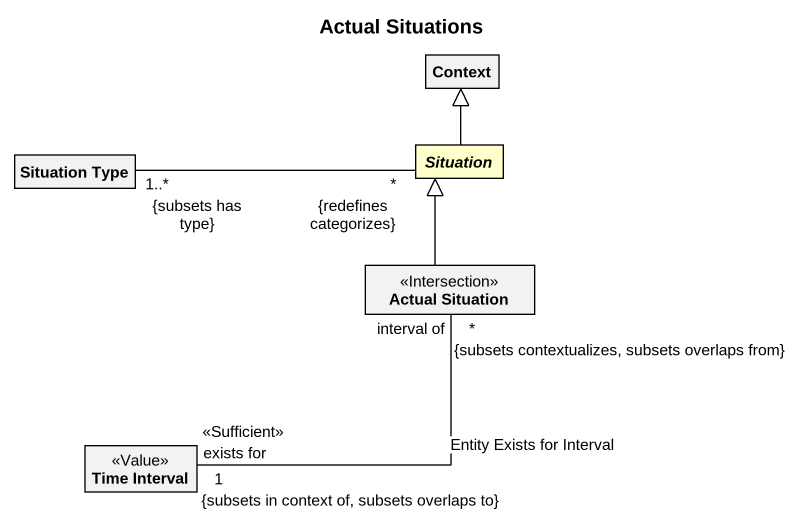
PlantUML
@startuml
title Actual Situations
hide circle
hide empty members
class Context
class "Situation Type" as Situation_Type
abstract class Situation #FFFFCC
class "Actual Situation" as Actual_Situation <<Intersection>>
class "Time Interval" as Time_Interval <<Value>>
Situation_Type "1..*\n{subsets has type}" -right- "*\n{redefines categorizes}" Situation
Situation -up-|> Context
Actual_Situation -up-|> Situation
Actual_Situation "interval of\n*\n{subsets contextualizes, subsets overlaps from}" -left- "exists for\n<<Sufficient>>\n1\n{subsets in context of, subsets overlaps to}" Time_Interval : Entity Exists for Interval
@enduml
